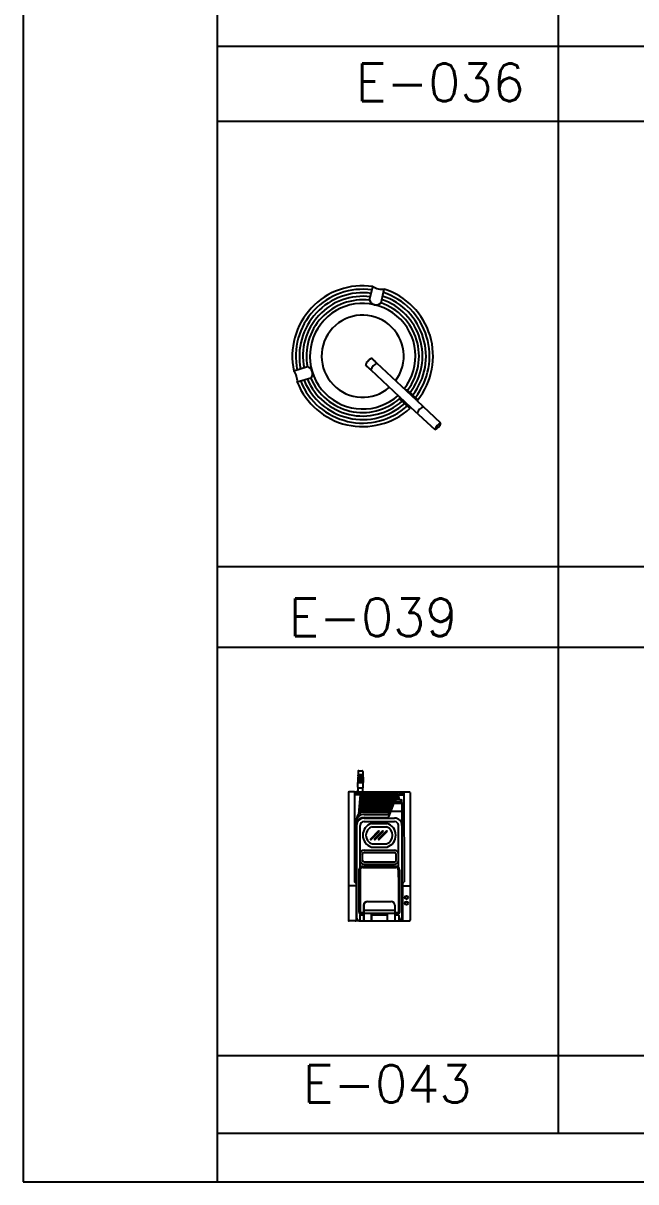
# Model space of a CAD drawing. Extents: x 22.8 to 44.4, y 25.3 to 31.4.
# Drawn here: x 34.61 to 36.177, y 25.337 to 28.299 of the extents above; entities that cross this region are included whole.
import ezdxf

# ---------------------------------------------------------------- set-up
doc = ezdxf.new("R2010")
doc.units = 0
doc.header["$MEASUREMENT"] = 0
doc.layers.get('0').update_dxf_attribs({"linetype": 'CONTINUOUS'})
for name, color, linetype in [('ACES', 2, 'CONTINUOUS'), ('ACES-I', 1, 'CONTINUOUS'), ('FOLHA', 3, 'CONTINUOUS')]:
    doc.layers.add(name, color=color, linetype=linetype)
doc.styles.get("Standard").update_dxf_attribs({"font": 'txt.shx', "height": 0.15})

# ---------------------------------------------------------------- blocks, each defined once
blk = doc.blocks.new('FONE_CEL')
at = {"layer": 'ACES'}
for p, q in [((-0.0271, 0.1911), (-0.0276, 0.177)), ((-0.0261, 0.192), (-0.022, 0.192)), ((-0.021, 0.1911), (-0.0206, 0.177)), ((-0.0395, 0.1641), (-0.0395, 0.0011)), ((-0.0315, 0.1651), (-0.0385, 0.1651)), ((-0.0315, 0.1651), (-0.0271, 0.1651)), ((-0.0276, 0.1711), (-0.0276, 0.177)), ((-0.0271, 0.1652), (-0.0271, 0.1702)), ((-0.0211, 0.1652), (-0.0211, 0.1702)), ((-0.0211, 0.1651), (0.0315, 0.1651)), ((-0.0206, 0.1711), (-0.0206, 0.177)), ((0.0315, 0.1651), (0.0385, 0.1651)), ((0.0345, 0.1651), (0.0355, 0.1651)), ((0.0395, 0.1641), (0.0395, 0.0011)), ((-0.0307, 0.0001), (-0.0385, 0.0001)), ((-0.024, 0), (-0.0307, 0.0001)), ((-0.024, 0), (0.024, 0)), ((0.024, 0), (0.0307, 0.0001)), ((0.0307, 0.0001), (0.0385, 0.0001))]:
    blk.add_line(p, q, dxfattribs=at)
for centre, start, end in [((-0.0261, 0.191), 90, 178.0908), ((-0.022, 0.191), 1.9092, 90), ((-0.0385, 0.1641), 90, 180), ((-0.0385, 0.1641), 90, 180), ((-0.0266, 0.1711), 180, 240), ((-0.0216, 0.1711), 300, 360), ((0.0385, 0.1641), 0, 90), ((0.0385, 0.1641), 0, 90), ((-0.0385, 0.0011), 180, 270), ((-0.0385, 0.0011), 180, 270), ((0.0385, 0.0011), 270, 0), ((0.0385, 0.0011), 270, 0)]:
    blk.add_arc(centre, 0.001, start, end, dxfattribs=at)
at = {"layer": 'ACES-I'}
for p, q in [((-0.0275, 0.1793), (-0.0206, 0.1793)), ((-0.0275, 0.1788), (-0.0206, 0.1788)), ((-0.0274, 0.1833), (-0.0208, 0.1833)), ((-0.0274, 0.1828), (-0.0208, 0.1828)), ((-0.0274, 0.1813), (-0.0207, 0.1813)), ((-0.0274, 0.1808), (-0.0207, 0.1808)), ((-0.0273, 0.1853), (-0.0208, 0.1853)), ((-0.0273, 0.1848), (-0.0208, 0.1848)), ((-0.0272, 0.187), (-0.0209, 0.187)), ((-0.0246, 0.1853), (-0.0246, 0.187)), ((-0.0246, 0.1813), (-0.0246, 0.1828)), ((-0.0246, 0.177), (-0.0246, 0.1788)), ((-0.0236, 0.1853), (-0.0236, 0.187)), ((-0.0236, 0.1813), (-0.0236, 0.1828)), ((-0.0236, 0.177), (-0.0236, 0.1788)), ((-0.0315, 0.1651), (-0.0317, 0.0501)), ((-0.0285, 0.1651), (-0.0295, 0.1651)), ((-0.0295, 0.1651), (-0.0295, 0.1634)), ((-0.0285, 0.1651), (-0.0285, 0.1634)), ((-0.0285, 0.1651), (-0.0285, 0.1634)), ((-0.0276, 0.177), (-0.0206, 0.177)), ((-0.0271, 0.1651), (-0.0211, 0.1651)), ((-0.0266, 0.1701), (-0.0216, 0.1701)), ((-0.0255, 0.1651), (-0.0245, 0.1651)), ((-0.0255, 0.1651), (-0.0255, 0.1634)), ((-0.0245, 0.1651), (-0.0245, 0.1634)), ((-0.0245, 0.1651), (-0.0245, 0.1634)), ((-0.0215, 0.1651), (-0.0205, 0.1651)), ((-0.0215, 0.1651), (-0.0215, 0.1634)), ((-0.0205, 0.1651), (-0.0205, 0.1634)), ((-0.0175, 0.1651), (-0.0165, 0.1651)), ((-0.0175, 0.1651), (-0.0175, 0.1634)), ((-0.0165, 0.1651), (-0.0165, 0.1634)), ((-0.0135, 0.1651), (-0.0125, 0.1651)), ((-0.0135, 0.1651), (-0.0135, 0.1634)), ((-0.0125, 0.1651), (-0.0125, 0.1634)), ((-0.0095, 0.1651), (-0.0095, 0.1634)), ((-0.0095, 0.1651), (-0.0085, 0.1651)), ((-0.0085, 0.1651), (-0.0085, 0.1634)), ((-0.0055, 0.1651), (-0.0045, 0.1651)), ((-0.0055, 0.1651), (-0.0055, 0.1634)), ((-0.0045, 0.1651), (-0.0045, 0.1634)), ((-0.0015, 0.1651), (-0.0005, 0.1651)), ((-0.0015, 0.1651), (-0.0015, 0.1634)), ((-0.0005, 0.1651), (-0.0005, 0.1634)), ((0.0025, 0.1651), (0.0025, 0.1634)), ((0.0025, 0.1651), (0.0035, 0.1651)), ((0.0035, 0.1651), (0.0035, 0.1634)), ((0.0065, 0.1651), (0.0065, 0.1634)), ((0.0065, 0.1651), (0.0075, 0.1651)), ((0.0075, 0.1651), (0.0075, 0.1634)), ((0.0105, 0.1651), (0.0105, 0.1634)), ((0.0105, 0.1651), (0.0115, 0.1651)), ((0.0115, 0.1651), (0.0115, 0.1634)), ((0.0145, 0.1651), (0.0145, 0.1634)), ((0.0145, 0.1651), (0.0155, 0.1651)), ((0.0155, 0.1651), (0.0155, 0.1634)), ((0.0185, 0.1651), (0.0185, 0.1634)), ((0.0185, 0.1651), (0.0195, 0.1651)), ((0.0195, 0.1651), (0.0195, 0.1634)), ((0.0225, 0.1651), (0.0225, 0.1634)), ((0.0225, 0.1651), (0.0235, 0.1651)), ((0.0235, 0.1651), (0.0235, 0.1634)), ((0.0265, 0.1651), (0.0275, 0.1651)), ((0.0265, 0.1651), (0.0265, 0.1634)), ((0.0275, 0.1651), (0.0275, 0.1634)), ((0.0305, 0.1651), (0.0315, 0.1651)), ((0.0305, 0.1651), (0.0305, 0.1634)), ((0.0315, 0.1651), (0.0315, 0.1634)), ((0.0315, 0.1651), (0.0317, 0.0501)), ((-0.0245, 0.1612), (-0.0315, 0.1612)), ((-0.0245, 0.1612), (-0.0266, 0.1364)), ((-0.0245, 0.162), (-0.0245, 0.138)), ((-0.0225, 0.1614), (-0.0225, 0.1388)), ((-0.0205, 0.162), (-0.0205, 0.1391)), ((-0.0185, 0.1614), (-0.0185, 0.1391)), ((-0.0165, 0.162), (-0.0165, 0.1391)), ((-0.0145, 0.1614), (-0.0145, 0.1391)), ((-0.0125, 0.162), (-0.0125, 0.1391)), ((-0.0105, 0.1614), (-0.0105, 0.1391)), ((-0.0085, 0.162), (-0.0085, 0.1391)), ((-0.0065, 0.1614), (-0.0065, 0.1391)), ((-0.0045, 0.162), (-0.0045, 0.1391)), ((-0.0025, 0.1614), (-0.0025, 0.1391)), ((-0.0005, 0.162), (-0.0005, 0.1391)), ((0.0015, 0.1614), (0.0015, 0.1391)), ((0.0035, 0.162), (0.0035, 0.1391)), ((0.0055, 0.1614), (0.0055, 0.1391)), ((0.0075, 0.162), (0.0075, 0.1391)), ((0.0095, 0.1614), (0.0095, 0.1391)), ((0.0115, 0.162), (0.0115, 0.1391)), ((0.0122, 0.133), (0.0192, 0.1509)), ((0.0123, 0.1367), (0.019, 0.1523)), ((0.0127, 0.1397), (0.019, 0.154)), ((0.0135, 0.1614), (0.0135, 0.1415)), ((0.0155, 0.162), (0.0155, 0.146)), ((0.0175, 0.1614), (0.0175, 0.1505)), ((0.019, 0.1514), (0.019, 0.1538)), ((0.0192, 0.1543), (0.0192, 0.1543)), ((0.0195, 0.162), (0.0195, 0.1546)), ((0.02, 0.1548), (0.0212, 0.1548)), ((0.02, 0.1504), (0.028, 0.1504)), ((0.0205, 0.1526), (0.0205, 0.1539)), ((0.0215, 0.1614), (0.0215, 0.1549)), ((0.0235, 0.162), (0.0235, 0.1553)), ((0.0245, 0.1612), (0.025, 0.1552)), ((0.0245, 0.1612), (0.0315, 0.1612)), ((0.0268, 0.1548), (0.028, 0.1548)), ((0.0275, 0.1526), (0.0275, 0.1539)), ((0.029, 0.1514), (0.029, 0.1538)), ((0.029, 0.1514), (0.029, 0.1305)), ((-0.0265, 0.1372), (-0.0265, 0.1365)), ((-0.0195, 0.1391), (0.0118, 0.1391)), ((-0.0195, 0.1361), (0.0113, 0.1361)), ((0.0151, 0.1414), (0.0151, 0.1451)), ((0.0161, 0.1404), (0.029, 0.1404)), ((-0.029, 0.1305), (-0.029, 0.005)), ((-0.0245, 0.0855), (-0.0245, 0.122)), ((-0.0195, 0.1324), (0.0113, 0.1324)), ((-0.0195, 0.1315), (0.0195, 0.1315)), ((-0.0195, 0.127), (0.0195, 0.127)), ((-0.0099, 0.1245), (0.0099, 0.1245)), ((-0.0093, 0.1205), (0.0093, 0.1205)), ((0.0245, 0.0855), (0.0245, 0.122)), ((0.029, 0.1305), (0.029, 0.005)), ((-0.029, 0.1132), (-0.0316, 0.1132)), ((-0.011, 0.1049), (-0.0009, 0.115)), ((-0.0103, 0.1042), (-0.0002, 0.1143)), ((-0.0059, 0.1049), (0.0041, 0.115)), ((-0.0052, 0.1042), (0.0048, 0.1143)), ((-0.0008, 0.1049), (0.0092, 0.115)), ((-0.0001, 0.1042), (0.0099, 0.1143)), ((0.029, 0.1132), (0.0316, 0.1132)), ((-0.0195, 0.0905), (0.0195, 0.0905)), ((-0.0099, 0.0945), (0.0099, 0.0945)), ((-0.0093, 0.0985), (0.0093, 0.0985)), ((-0.0245, 0.0775), (-0.0245, 0.0855)), ((-0.0245, 0.0686), (-0.0245, 0.0775)), ((-0.0215, 0.0775), (-0.0215, 0.0855)), ((-0.0195, 0.0875), (0.0195, 0.0875)), ((-0.0195, 0.0755), (0.0195, 0.0755)), ((0.0215, 0.0775), (0.0215, 0.0855)), ((0.0245, 0.0775), (0.0245, 0.0855)), ((0.0245, 0.0686), (0.0245, 0.0775)), ((-0.026, 0.065), (-0.026, 0.0634)), ((-0.0255, 0.065), (-0.0257, 0.065)), ((-0.0253, 0.065), (-0.0255, 0.065)), ((-0.0255, 0.065), (-0.0255, 0.055)), ((-0.0245, 0.065), (-0.0245, 0.0646)), ((-0.0243, 0.0642), (-0.0243, 0.0558)), ((-0.021, 0.07), (0.021, 0.07)), ((-0.021, 0.0685), (0.021, 0.0685)), ((-0.0195, 0.0725), (0.0195, 0.0725)), ((0.0243, 0.0642), (0.0243, 0.0558)), ((0.0245, 0.065), (0.0245, 0.0646)), ((0.0245, 0.065), (0.0245, 0.0646)), ((0.0253, 0.065), (0.0255, 0.065)), ((0.0255, 0.065), (0.0257, 0.065)), ((0.0255, 0.065), (0.0255, 0.055)), ((0.026, 0.065), (0.026, 0.0634)), ((0.026, 0.065), (0.026, 0.0634)), ((-0.0297, 0.0451), (-0.0395, 0.0451)), ((-0.0297, 0.0481), (-0.0317, 0.0501)), ((-0.0297, 0.0481), (-0.0297, 0.0011)), ((-0.026, 0.0566), (-0.026, 0.011)), ((-0.0255, 0.055), (-0.0257, 0.055)), ((-0.0253, 0.055), (-0.0255, 0.055)), ((-0.0245, 0.0554), (-0.0245, 0.0118)), ((0.0245, 0.0554), (0.0245, 0.0118)), ((0.0253, 0.055), (0.0255, 0.055)), ((0.0255, 0.055), (0.0257, 0.055)), ((0.026, 0.0566), (0.026, 0.011)), ((0.0297, 0.0481), (0.0317, 0.0501)), ((0.0297, 0.0481), (0.0297, 0.0011)), ((0.0297, 0.0451), (0.0395, 0.0451)), ((-0.02, 0.02), (-0.02, 0)), ((-0.0197, 0.02), (-0.0197, 0)), ((-0.015, 0.025), (0.015, 0.025)), ((-0.015, 0.0247), (0.015, 0.0247)), ((0.0197, 0.02), (0.0197, 0)), ((0.02, 0.02), (0.02, 0)), ((-0.025, 0.01), (-0.02, 0.01)), ((-0.025, 0.007), (-0.025, 0.0001)), ((-0.024, 0.008), (-0.02, 0.008)), ((-0.0235, 0.0108), (-0.02, 0.0108)), ((-0.0197, 0.014), (0.0197, 0.014)), ((-0.0197, 0.01), (0.0197, 0.01)), ((-0.0103, 0.01), (-0.0103, 0)), ((-0.01, 0.01), (-0.01, 0)), ((-0.01, 0.008), (0.01, 0.008)), ((0.01, 0.01), (0.01, 0)), ((0.0103, 0.01), (0.0103, 0)), ((0.02, 0.0108), (0.0235, 0.0108)), ((0.02, 0.01), (0.025, 0.01)), ((0.02, 0.008), (0.024, 0.008)), ((0.025, 0.007), (0.025, 0.0001))]:
    blk.add_line(p, q, dxfattribs=at)
blk.add_lwpolyline([(0.0205, 0.1539, 0.206091), (0.0207, 0.1535, 0.096359), (0.0215, 0.153, 0.053203), (0.0226, 0.1527, 0.04026), (0.024, 0.1526, 0.04026), (0.0254, 0.1527, 0.053203), (0.0265, 0.153, 0.096359), (0.0273, 0.1535, 0.206091), (0.0275, 0.1539, 0.206091), (0.0273, 0.1544, 0.096359), (0.0265, 0.1549, 0.053203), (0.0254, 0.1552, 0.04026), (0.024, 0.1553, 0.04026), (0.0226, 0.1552, 0.053203), (0.0215, 0.1549, 0.096359), (0.0207, 0.1544, 0.206091)], format="xyb", close=True, dxfattribs=at)
blk.add_lwpolyline([(0.0205, 0.1526, 0.206091), (0.0207, 0.1522, 0.096359), (0.0215, 0.1516, 0.053203), (0.0226, 0.1513, 0.04026), (0.024, 0.1512, 0.04026), (0.0254, 0.1513, 0.053203), (0.0265, 0.1516, 0.096359), (0.0273, 0.1522, 0.206091), (0.0275, 0.1526, 0.206091)], format="xyb", dxfattribs=at)
for centre, radius in [((0.0347, 0.0301), 0.00217), ((0.0347, 0.0301), 0.00167), ((0.0347, 0.0228), 0.00217), ((0.0347, 0.0228), 0.00167)]:
    blk.add_circle(centre, radius, dxfattribs=at)
for centre, radius, start, end in [((-0.031, 0.1634), 0.0015, 250.2911, 0), ((-0.031, 0.1634), 0.002, 255.3203, 0), ((-0.027, 0.1634), 0.002, 180, 0), ((-0.027, 0.1634), 0.0015, 180, 0), ((-0.0266, 0.1711), 0.001, 240, 270), ((-0.023, 0.1634), 0.002, 180, 0), ((-0.023, 0.1634), 0.0015, 180, 0), ((-0.0216, 0.1711), 0.001, 270, 300), ((-0.019, 0.1634), 0.002, 180, 0), ((-0.019, 0.1634), 0.0015, 180, 0), ((-0.015, 0.1634), 0.002, 180, 0), ((-0.015, 0.1634), 0.0015, 180, 0), ((-0.011, 0.1634), 0.002, 180, 0), ((-0.011, 0.1634), 0.0015, 180, 0), ((-0.007, 0.1634), 0.002, 180, 0), ((-0.007, 0.1634), 0.0015, 180, 0), ((-0.003, 0.1634), 0.002, 180, 0), ((-0.003, 0.1634), 0.0015, 180, 0), ((0.001, 0.1634), 0.002, 180, 0), ((0.001, 0.1634), 0.0015, 180, 0), ((0.005, 0.1634), 0.002, 180, 0), ((0.005, 0.1634), 0.0015, 180, 0), ((0.009, 0.1634), 0.002, 180, 0), ((0.009, 0.1634), 0.0015, 180, 0), ((0.013, 0.1634), 0.002, 180, 0), ((0.013, 0.1634), 0.0015, 180, 0), ((0.017, 0.1634), 0.002, 180, 0), ((0.017, 0.1634), 0.0015, 180, 0), ((0.021, 0.1634), 0.002, 180, 0), ((0.021, 0.1634), 0.0015, 180, 0), ((0.025, 0.1634), 0.002, 180, 0), ((0.025, 0.1634), 0.0015, 180, 0), ((0.029, 0.1634), 0.002, 180, 0), ((0.029, 0.1634), 0.0015, 180, 0), ((0.033, 0.1634), 0.002, 180, 221.6562), ((0.033, 0.1634), 0.0015, 180, 183.8765), ((0.02, 0.1538), 0.001, 90, 180), ((0.02, 0.1514), 0.001, 180, 270), ((0.028, 0.1538), 0.001, 0, 90), ((0.028, 0.1514), 0.001, 270, 0), ((-0.0203, 0.1304), 0.00874, 85.0201, 179.0636), ((-0.0203, 0.1274), 0.00874, 85.0201, 179.0636), ((0.0113, 0.1371), 0.001, 270, 336.576), ((0.0118, 0.1401), 0.001, 270, 337.3357), ((0.0131, 0.1325), 0.001, 158.7497, 158.7497), ((0.0161, 0.1414), 0.001, 180, 270), ((-0.0195, 0.122), 0.0104, 90, 155.9882), ((-0.0195, 0.122), 0.0095, 90, 180), ((-0.0195, 0.122), 0.005, 90, 180), ((-0.0054, 0.1095), 0.0157, 106.9812, 253.0188), ((-0.0054, 0.1095), 0.0117, 109.6993, 250.3007), ((0.0054, 0.1095), 0.0117, 289.6993, 70.3007), ((0.0054, 0.1095), 0.0157, 286.9812, 73.0188), ((0.0113, 0.1334), 0.001, 270, 338.7497), ((0.0195, 0.122), 0.0095, 360, 90), ((0.0195, 0.122), 0.005, 360, 90), ((-0.0107, 0.1046), 0.0005, 135, 315), ((-0.0056, 0.1046), 0.0005, 135, 315), ((-0.0005, 0.1046), 0.0005, 135, 315), ((-0.0006, 0.1146), 0.0005, 315, 135), ((0.0045, 0.1146), 0.0005, 315, 135), ((0.0096, 0.1146), 0.0005, 315, 135), ((-0.0195, 0.0855), 0.005, 90, 180), ((0.0195, 0.0855), 0.005, 0, 90), ((-0.0195, 0.0775), 0.005, 180, 270), ((-0.0195, 0.0855), 0.002, 90, 180), ((-0.0195, 0.0775), 0.002, 180, 270), ((0.0195, 0.0855), 0.002, 0, 90), ((0.0195, 0.0775), 0.002, 270, 360), ((0.0195, 0.0775), 0.005, 270, 360), ((-0.0053, 0.06), 0.021, 166.2482, 193.7518), ((-0.021, 0.065), 0.005, 90, 180), ((-0.0252, 0.0641), 0.000944, 8.7835, 91.2723), ((-0.021, 0.065), 0.0035, 90, 180), ((0.021, 0.065), 0.005, 360, 90), ((0.021, 0.065), 0.0035, 360, 90), ((0.0252, 0.0641), 0.000944, 88.7277, 171.2165), ((0.0053, 0.06), 0.021, 346.2482, 13.7518), ((-0.0252, 0.0559), 0.000944, 268.7277, 351.2165), ((0.0252, 0.0559), 0.000944, 188.7835, 271.2723), ((-0.015, 0.02), 0.005, 90, 180), ((-0.015, 0.02), 0.0047, 90, 180), ((0.015, 0.02), 0.005, 0, 90), ((0.015, 0.02), 0.0047, 0, 90), ((-0.0307, 0.0011), 0.001, 270, 0), ((-0.024, 0.005), 0.005, 180, 270), ((-0.025, 0.011), 0.001, 180, 270), ((-0.024, 0.007), 0.001, 90, 180), ((-0.0235, 0.0118), 0.001, 180, 270), ((0.0235, 0.0118), 0.001, 270, 360), ((0.024, 0.007), 0.001, 0, 90), ((0.024, 0.005), 0.005, 270, 360), ((0.025, 0.011), 0.001, 270, 360), ((0.0307, 0.0011), 0.001, 180, 270)]:
    blk.add_arc(centre, radius, start, end, dxfattribs=at)
for p in [(-0.0272, 0.1858), (-0.0272, 0.1814), (-0.0272, 0.1792)]:
    blk.add_point(p, dxfattribs=at)
blk = doc.blocks.new('CINZEIR1')
at = {"layer": 'ACES'}
for p, q in [((0.06674, -0.05697), (0.04637, -0.03795)), ((0.04083, -0.04332), (0.06148, -0.0626))]:
    blk.add_line(p, q, dxfattribs=at)
for centre, radius, start, end in [((0, 0), 0.06, 81.7499, 192.18952), ((0.01649, 0.07125), 0.01425, 236.42735, 277.51207), ((0, 0), 0.06, 321.7499, 72.18952), ((-0.06995, -0.02135), 0.01425, 356.42735, 37.51207), ((0, 0), 0.06, 201.7499, 312.18952), ((0.05821, -0.05428), 0.00894, 291.43264, 342.50678)]:
    blk.add_arc(centre, radius, start, end, dxfattribs=at)
at = {"layer": 'ACES-I'}
for p, q in [((0.00589, 0.04764), (0.00861, 0.05938)), ((0.01564, 0.04538), (0.01835, 0.05712)), ((-0.04712, -0.00915), (-0.05865, -0.01267)), ((0.0461, -0.0377), (0.01218, -0.00603)), ((-0.0442, -0.01872), (-0.05573, -0.02223)), ((0.00692, -0.01167), (0.04083, -0.04332)), ((0.03831, -0.02892), (0.04712, -0.03715)), ((0.03149, -0.03623), (0.0403, -0.04446))]:
    blk.add_line(p, q, dxfattribs=at)
blk.add_lwpolyline([(0.01218, -0.00603), (0.01211, -0.00597), (0.01204, -0.00592), (0.01197, -0.00587), (0.01191, -0.00583), (0.01185, -0.00578), (0.0118, -0.00575), (0.01175, -0.00571), (0.01171, -0.00567), (0.01167, -0.00564), (0.01164, -0.0056), (0.01161, -0.00557), (0.01158, -0.00554), (0.01155, -0.00551), (0.01153, -0.00548), (0.01151, -0.00545), (0.01148, -0.00542), (0.01146, -0.00539), (0.01144, -0.00537), (0.01141, -0.00534), (0.01138, -0.00531), (0.01136, -0.00528), (0.01133, -0.00525), (0.0113, -0.00522), (0.01127, -0.00518), (0.01125, -0.00514), (0.01122, -0.0051), (0.01118, -0.00506), (0.01115, -0.00501), (0.01111, -0.00496), (0.01107, -0.00491), (0.01103, -0.00486), (0.01098, -0.00482), (0.01093, -0.00477), (0.01087, -0.00472), (0.01081, -0.00467), (0.01075, -0.00463), (0.01069, -0.00459), (0.01064, -0.00455), (0.01058, -0.00452), (0.01053, -0.00449), (0.01049, -0.00447), (0.01045, -0.00445), (0.01042, -0.00443), (0.01039, -0.00441), (0.01036, -0.0044), (0.01033, -0.00438), (0.0103, -0.00437), (0.01027, -0.00435), (0.01023, -0.00433), (0.0102, -0.0043), (0.01017, -0.00428), (0.01013, -0.00425), (0.01009, -0.00421), (0.01005, -0.00418), (0.01002, -0.00414), (0.00998, -0.0041), (0.00994, -0.00405), (0.00991, -0.00401), (0.00987, -0.00396), (0.00984, -0.00392), (0.00981, -0.00387), (0.00978, -0.00382), (0.00974, -0.00378), (0.00972, -0.00374), (0.00969, -0.0037), (0.00966, -0.00366), (0.00963, -0.00362), (0.00961, -0.00358), (0.00958, -0.00355), (0.00956, -0.00352), (0.00953, -0.00349), (0.00951, -0.00346), (0.00948, -0.00343), (0.00946, -0.0034), (0.00943, -0.00338), (0.00941, -0.00336), (0.00938, -0.00333), (0.00935, -0.00331), (0.00932, -0.00329), (0.00929, -0.00327), (0.00926, -0.00325), (0.00922, -0.00323), (0.00919, -0.00322), (0.00916, -0.0032), (0.00912, -0.00318), (0.00909, -0.00316), (0.00906, -0.00314), (0.00903, -0.00313), (0.009, -0.00311), (0.00897, -0.0031), (0.00894, -0.00308), (0.00891, -0.00306), (0.00889, -0.00305), (0.00886, -0.00303), (0.00884, -0.00301), (0.00881, -0.00299), (0.00879, -0.00297), (0.00876, -0.00295), (0.00874, -0.00293), (0.00872, -0.00291), (0.0087, -0.00288), (0.00869, -0.00286), (0.00867, -0.00283), (0.00866, -0.00281), (0.00866, -0.00278), (0.00865, -0.00276), (0.00864, -0.00273), (0.00864, -0.00271), (0.00863, -0.00268), (0.00862, -0.00266), (0.00861, -0.00265), (0.0086, -0.00263), (0.00858, -0.00262), (0.00855, -0.00262), (0.00853, -0.00261), (0.0085, -0.00261), (0.00847, -0.00261), (0.00844, -0.0026), (0.00841, -0.0026), (0.00838, -0.00259), (0.00836, -0.00257), (0.00834, -0.00255), (0.00832, -0.00253), (0.0083, -0.00251), (0.00828, -0.00248), (0.00826, -0.00245), (0.00825, -0.00242), (0.00823, -0.00239), (0.00822, -0.00236), (0.0082, -0.00233), (0.00818, -0.0023), (0.00817, -0.00227), (0.00815, -0.00224), (0.00813, -0.00221), (0.00811, -0.00218), (0.00808, -0.00216), (0.00805, -0.00214), (0.00803, -0.00213), (0.008, -0.00211), (0.00796, -0.0021), (0.00793, -0.00208), (0.0079, -0.00207), (0.00787, -0.00206), (0.00784, -0.00204), (0.00781, -0.00203), (0.00778, -0.00201), (0.00775, -0.00199), (0.00772, -0.00198), (0.00769, -0.00196), (0.00766, -0.00194), (0.00763, -0.00193), (0.0076, -0.00192), (0.00756, -0.00191), (0.00753, -0.0019), (0.0075, -0.00189), (0.00746, -0.00189), (0.00743, -0.00189), (0.0074, -0.0019), (0.00738, -0.00191), (0.00735, -0.00192), (0.00733, -0.00194), (0.00732, -0.00197), (0.00731, -0.00199), (0.0073, -0.00201), (0.00729, -0.00204), (0.00727, -0.00206), (0.00726, -0.00208), (0.00725, -0.00209), (0.00723, -0.00209), (0.0072, -0.0021), (0.00718, -0.00209), (0.00715, -0.00208), (0.00712, -0.00208), (0.00709, -0.00206), (0.00706, -0.00205), (0.00703, -0.00204), (0.00701, -0.00203), (0.00698, -0.00202), (0.00696, -0.00202), (0.00693, -0.00202), (0.00691, -0.00202), (0.00689, -0.00202), (0.00688, -0.00202), (0.00686, -0.00203), (0.00684, -0.00205), (0.00683, -0.00206), (0.00681, -0.00208), (0.0068, -0.0021), (0.00679, -0.00213), (0.00678, -0.00216), (0.00677, -0.00219), (0.00676, -0.00222), (0.00675, -0.00226), (0.00674, -0.00229), (0.00673, -0.00233), (0.00671, -0.00236), (0.0067, -0.00239), (0.00669, -0.00242), (0.00667, -0.00245), (0.00665, -0.00246), (0.00662, -0.00247), (0.00659, -0.00248), (0.00656, -0.00248), (0.00653, -0.00248), (0.0065, -0.00248), (0.00646, -0.00247), (0.00642, -0.00247), (0.00639, -0.00246), (0.00635, -0.00246), (0.00631, -0.00247), (0.00627, -0.00247), (0.00624, -0.00248), (0.00621, -0.0025), (0.00618, -0.00251), (0.00615, -0.00253), (0.00612, -0.00256), (0.0061, -0.00259), (0.00609, -0.00262), (0.00607, -0.00265), (0.00606, -0.00268), (0.00604, -0.00271), (0.00603, -0.00275), (0.00601, -0.00278), (0.00599, -0.0028), (0.00597, -0.00283), (0.00595, -0.00285), (0.00592, -0.00287), (0.00589, -0.00288), (0.00586, -0.0029), (0.00583, -0.00291), (0.00579, -0.00292), (0.00576, -0.00292), (0.00572, -0.00293), (0.00568, -0.00293), (0.00565, -0.00293), (0.00561, -0.00294), (0.00558, -0.00295), (0.00554, -0.00296), (0.00551, -0.00297), (0.00547, -0.00299), (0.00544, -0.00301), (0.00542, -0.00304), (0.00539, -0.00308), (0.00537, -0.00311), (0.00535, -0.00315), (0.00533, -0.0032), (0.00531, -0.00324), (0.0053, -0.00328), (0.00529, -0.00332), (0.00529, -0.00336), (0.00528, -0.0034), (0.00528, -0.00344), (0.00527, -0.00347), (0.00525, -0.0035), (0.00524, -0.00353), (0.00521, -0.00356), (0.00518, -0.00358), (0.00515, -0.0036), (0.0051, -0.00362), (0.00506, -0.00363), (0.00501, -0.00365), (0.00496, -0.00366), (0.0049, -0.00368), (0.00485, -0.00369), (0.00481, -0.00371), (0.00476, -0.00373), (0.00472, -0.00375), (0.00468, -0.00377), (0.00464, -0.0038), (0.00461, -0.00382), (0.00457, -0.00385), (0.00455, -0.00389), (0.00452, -0.00392), (0.0045, -0.00396), (0.00448, -0.004), (0.00446, -0.00404), (0.00444, -0.00408), (0.00442, -0.00412), (0.0044, -0.00417), (0.00438, -0.00421), (0.00436, -0.00425), (0.00434, -0.00429), (0.00432, -0.00433), (0.0043, -0.00437), (0.00427, -0.00441), (0.00424, -0.00445), (0.00421, -0.00448), (0.00418, -0.00452), (0.00415, -0.00455), (0.00411, -0.00459), (0.00408, -0.00462), (0.00404, -0.00465), (0.00401, -0.00468), (0.00398, -0.00471), (0.00394, -0.00474), (0.00392, -0.00477), (0.00389, -0.0048), (0.00387, -0.00483), (0.00385, -0.00486), (0.00383, -0.00489), (0.00381, -0.00491), (0.00378, -0.00493), (0.00376, -0.00495), (0.00373, -0.00497), (0.00369, -0.00499), (0.00365, -0.005), (0.00361, -0.00501), (0.00357, -0.00502), (0.00352, -0.00503), (0.00348, -0.00504), (0.00344, -0.00506), (0.0034, -0.00508), (0.00337, -0.00511), (0.00334, -0.00514), (0.00332, -0.00517), (0.0033, -0.00521), (0.00329, -0.00526), (0.00328, -0.0053), (0.00327, -0.00535), (0.00326, -0.0054), (0.00326, -0.00545), (0.00326, -0.00551), (0.00326, -0.00556), (0.00326, -0.00561), (0.00326, -0.00567), (0.00325, -0.00572), (0.00323, -0.00577), (0.00322, -0.00582), (0.00319, -0.00586), (0.00316, -0.0059), (0.00312, -0.00595), (0.00308, -0.00599), (0.00304, -0.00603), (0.003, -0.00607), (0.00296, -0.00611), (0.00293, -0.00615), (0.0029, -0.00619), (0.00287, -0.00624), (0.00286, -0.00628), (0.00284, -0.00633), (0.00283, -0.00638), (0.00281, -0.00644), (0.0028, -0.00649), (0.00278, -0.00654), (0.00277, -0.0066), (0.00275, -0.00666), (0.00273, -0.00672), (0.00271, -0.00677), (0.00269, -0.00683), (0.00267, -0.00688), (0.00266, -0.00693), (0.00265, -0.00697), (0.00265, -0.00701), (0.00265, -0.00705), (0.00265, -0.00708), (0.00265, -0.00711), (0.00266, -0.00713), (0.00266, -0.00716), (0.00266, -0.00718), (0.00266, -0.0072), (0.00266, -0.00723), (0.00265, -0.00725), (0.00264, -0.00728), (0.00262, -0.00731), (0.00261, -0.00734), (0.00259, -0.00737), (0.00258, -0.00741), (0.00256, -0.00745), (0.00255, -0.0075), (0.00254, -0.00756), (0.00253, -0.00761), (0.00253, -0.00766), (0.00253, -0.00772), (0.00253, -0.00777), (0.00254, -0.00781), (0.00256, -0.00785), (0.00258, -0.00788), (0.00261, -0.00791), (0.00264, -0.00793), (0.00268, -0.00794), (0.00272, -0.00795), (0.00277, -0.00796), (0.00281, -0.00797), (0.00286, -0.00798), (0.0029, -0.00799), (0.00295, -0.008), (0.00299, -0.00802), (0.00304, -0.00804), (0.00308, -0.00806), (0.00313, -0.00809), (0.00318, -0.00812), (0.00322, -0.00815), (0.00327, -0.0082), (0.00332, -0.00824), (0.00337, -0.00829), (0.00342, -0.00834), (0.00346, -0.00839), (0.0035, -0.00844), (0.00354, -0.00848), (0.00357, -0.00852), (0.00359, -0.00856), (0.00361, -0.00858), (0.00362, -0.00861), (0.00363, -0.00862), (0.00363, -0.00864), (0.00364, -0.00864), (0.00364, -0.00865), (0.00364, -0.00865), (0.00365, -0.00865), (0.00366, -0.00865), (0.00368, -0.00865), (0.0037, -0.00866), (0.00373, -0.00868), (0.00378, -0.00871), (0.00384, -0.00876), (0.00391, -0.00883), (0.004, -0.00892), (0.00411, -0.00903), (0.00423, -0.00915), (0.00435, -0.00928), (0.00448, -0.00941), (0.0046, -0.00954), (0.00472, -0.00966), (0.00483, -0.00976), (0.00493, -0.00984), (0.00501, -0.00991), (0.00508, -0.00996), (0.00514, -0.01), (0.00519, -0.01004), (0.00524, -0.01007), (0.00528, -0.01009), (0.00532, -0.01012), (0.00536, -0.01015), (0.00539, -0.01018), (0.00543, -0.01022), (0.00546, -0.01026), (0.0055, -0.0103), (0.00553, -0.01035), (0.00557, -0.01039), (0.00561, -0.01044), (0.00566, -0.01049), (0.0057, -0.01054), (0.00575, -0.01059), (0.0058, -0.01064), (0.00585, -0.01069), (0.00591, -0.01073), (0.00596, -0.01077), (0.00601, -0.01081), (0.00606, -0.01084), (0.00611, -0.01086), (0.00615, -0.01089), (0.0062, -0.01091), (0.00624, -0.01094), (0.00628, -0.01097), (0.00633, -0.01101), (0.00637, -0.01105), (0.00641, -0.0111), (0.00645, -0.01117), (0.0065, -0.01124), (0.00656, -0.01131), (0.00663, -0.0114), (0.00671, -0.01148), (0.0068, -0.01157), (0.00692, -0.01167)], dxfattribs=at)
for centre, radius, start, end in [((0, 0), 0.057, 82.00212, 191.9373), ((0, 0), 0.054, 82.28248, 191.65693), ((0, 0), 0.051, 82.59598, 191.34344), ((0, 0), 0.054, 322.28248, 71.65693), ((0, 0), 0.057, 322.00212, 71.9373), ((0, 0), 0.048, 82.94764, 190.99178), ((0, 0), 0.045, 321.94059, 312.11727), ((0.01148, 0.04959), 0.00592, 199.27231, 314.66711), ((0, 0), 0.048, 322.94764, 70.99178), ((0, 0), 0.051, 322.59598, 71.34344), ((0, 0), 0.035, 323.36611, 310.72596), ((-0.04869, -0.01486), 0.00592, 319.27231, 74.66711), ((0.01544, -0.01435), 0.00894, 111.43264, 162.50678), ((0, 0), 0.051, 202.59598, 311.34344), ((0, 0), 0.048, 202.94764, 310.99178), ((0, 0), 0.057, 202.00212, 311.9373), ((0, 0), 0.054, 202.28248, 311.65693), ((0.03721, -0.03473), 0.00592, 79.27231, 95.73428), ((0.03721, -0.03473), 0.00592, 177.02203, 194.66711), ((0.05346, -0.04991), 0.01425, 116.42735, 121.08827), ((0.05346, -0.04991), 0.01425, 152.46405, 157.51207), ((0.05508, -0.05135), 0.00894, 111.43264, 162.50678), ((0.07, -0.06529), 0.00894, 111.43264, 162.50678)]:
    blk.add_arc(centre, radius, start, end, dxfattribs=at)

msp = doc.modelspace()

# ---------------------------------------------------------------- linework, layer by layer
msp.add_lwpolyline([(34.6101, 25.3369), (38.8101, 25.3369), (38.8101, 31.2369), (34.6101, 31.2369)], close=True)
at = {"layer": 'FOLHA', "linetype": 'CONTINUOUS'}
for p, q in [((35.1063, 31.2186), (35.1063, 25.3369)), ((35.978, 30.6403), (35.978, 25.4613)), ((35.1063, 28.2396), (38.8101, 28.2396)), ((35.1063, 28.0483), (38.8101, 28.0483)), ((35.1063, 26.9101), (38.8101, 26.9101)), ((35.1063, 26.7038), (38.8101, 26.7038)), ((35.1063, 25.6598), (38.8101, 25.6598)), ((35.1063, 25.4613), (38.8101, 25.4613))]:
    msp.add_line(p, q, dxfattribs=at)

# ---------------------------------------------------------------- block references
at = {"layer": 'FOLHA'}
for name, p, xscale, yscale, zscale in [('CINZEIR1', (35.4783, 27.4474), 3, 3, 3), ('FONE_CEL', (35.5207, 26.0037), 2, 2, 2)]:
    msp.add_blockref(name, p, dxfattribs=dict(at, xscale=xscale, yscale=yscale, zscale=zscale))

# ---------------------------------------------------------------- texts
at = {"layer": 'FOLHA', "linetype": 'CONTINUOUS'}
for s, p in [('E-036', (35.4607, 28.0992)), ('E-039', (35.2888, 26.7321)), ('E-043', (35.3249, 25.5393))]:
    msp.add_text(s, height=0.096, dxfattribs=at).set_placement(p)

doc.saveas('drawing.dxf')
